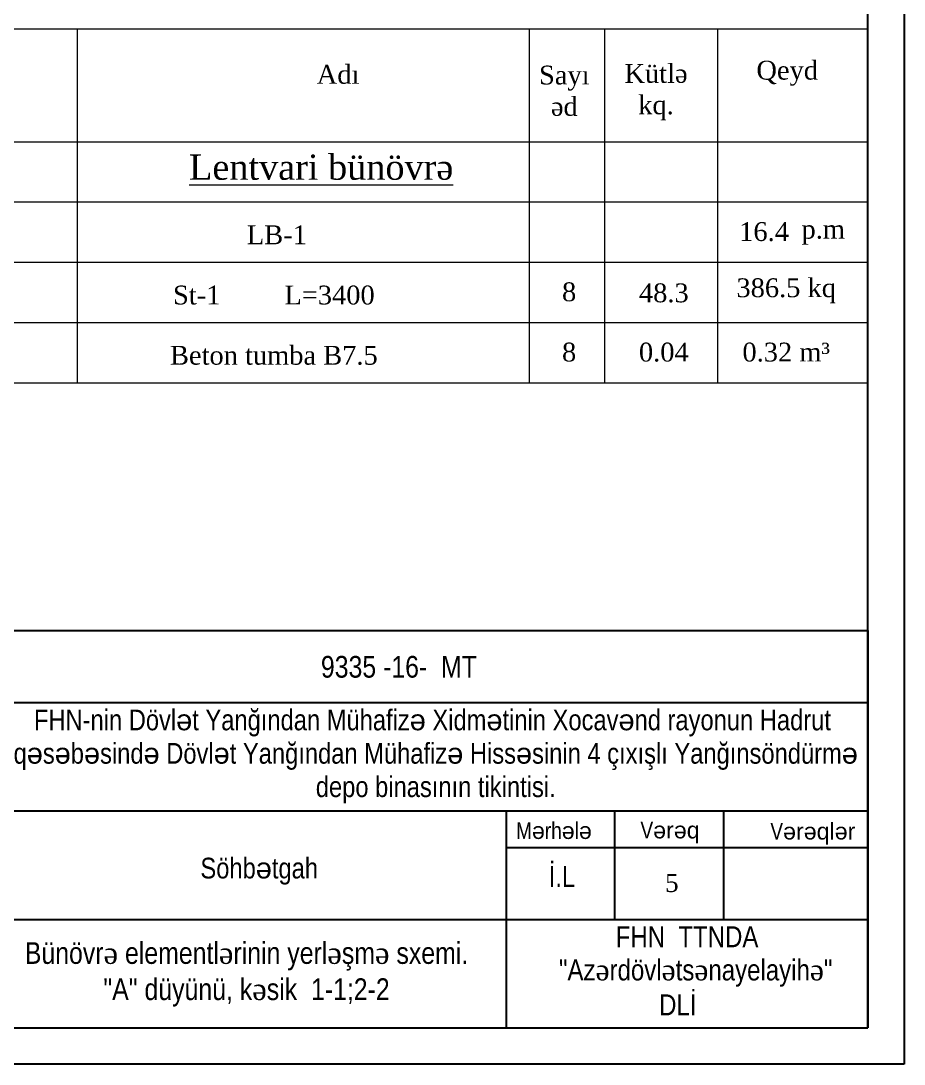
# Model space of a CAD drawing. Header units: millimetres. Extents: x 873544 to 1143527, y -837564 to -766512.
# Drawn here: x 1086702 to 1098918, y -794960 to -780533 of the extents above; entities that cross this region are included whole.
import ezdxf

# ---------------------------------------------------------------- set-up
doc = ezdxf.new("R2010")
doc.units = ezdxf.units.MM
for name, color, linetype, lineweight in [('0_Ном._пера__7', 7, 'Continuous', 60), ('stamp_Ном._пера__1', 7, 'Continuous', 5), ('Xarici razm.-1', 7, 'Continuous', 9), ('перегородка', 130, 'Continuous', 20), ('Х - диварлар.', 222, 'Continuous', 30)]:
    doc.layers.add(name, color=color, linetype=linetype, lineweight=lineweight)
doc.layers.add('Künc ştampının yazısı', color=7, linetype='Continuous')
doc.styles.add('style6', font='ARIALN.TTF', dxfattribs={"height": 300})
doc.styles.add('Times New  Roman', font='times.ttf')
doc.styles.add('Times New Roman', font='times.ttf', dxfattribs={"height": 300})

# ---------------------------------------------------------------- blocks, each defined once
blk = doc.blocks.new('dsdvvvf')
at = {"lineweight": 25}
for p, q in [((987093, -639584), (987093, -669340)), ((987093, -669340), (944974, -669340))]:
    blk.add_line(p, q, dxfattribs=at)
at = {"lineweight": 25, "ltscale": 15}
for p, q in [((986569, -668816), (986569, -640108)), ((947069, -668816), (986569, -668816))]:
    blk.add_line(p, q, dxfattribs=at)
at = {"color": 0, "lineweight": 25, "ltscale": 15}
for p, q in [((967186, -663055), (986569, -663055)), ((986569, -663055), (986569, -668816)), ((973996, -664099), (986569, -664099)), ((973996, -665670), (986569, -665670)), ((981330, -668816), (981330, -665665)), ((982897, -665677), (982897, -667242)), ((984473, -665673), (984473, -667242)), ((981330, -666199), (986569, -666199)), ((973996, -667242), (986569, -667242))]:
    blk.add_line(p, q, dxfattribs=at)
at = {"color": 0, "lineweight": 5, "ltscale": 15}
blk.add_line((986506, -666199), (981330, -666199), dxfattribs=at)
at = {"lineweight": 25, "attachment_point": 1, "style": 'style6'}
for s, insert, char_height, width in [('M{\\fArial|b0|i0|c0|p34;ə}rh{\\fArial|b0|i0|c0|p34;ə}l{\\fArial|b0|i0|c0|p34;ə}', (981468, -665836), 240.98, 7282.72), ('V{\\fArial|b0|i0|c0|p34;ə\\fArial|b0|i0|c238|p34;r\\fArial|b0|i0|c0|p34;ə\\fArial|b0|i0|c238|p34;q}', (983271, -665828), 240.98, 7282.72), ('V{\\fArial|b0|i0|c0|p34;ə\\fArial|b0|i0|c238|p34;r\\fArial|b0|i0|c0|p34;ə\\fArial|b0|i0|c238|p34;ql\\fArial|b0|i0|c0|p34;ə\\fArial|b0|i0|c238|p34;r}', (985154, -665844), 240.982, 7282.72), ('{\\fArial Narrow|b0|i0|c238|p34;İ.L\\fArial Narrow|b0|i0|c186|p34;      }', (981942, -666471), 300, 10584.41)]:
    blk.add_mtext(s, dxfattribs=dict(at, insert=insert, char_height=char_height, width=width))
at = {"color": 0, "insert": (976893, -666349), "char_height": 300, "attachment_point": 1, "style": 'style6'}
blk.add_mtext_dynamic_manual_height_columns('{\\fArial Narrow|b0|i0|c238|p34;Söhb\\fArial|b0|i0|c238|p34;ə\\fArial Narrow|b0|i0|c238|p34;tgah}', width=9709.14, gutter_width=1, heights=[0], dxfattribs=at)
at = {"color": 7, "ltscale": 15, "insert": (982525, -667342), "char_height": 303.85, "attachment_point": 1, "style": 'style6'}
blk.add_mtext('  {\\fArial Narrow|b0|i0|c238|p34;  FHN  TTNDA}', dxfattribs=at)
at = {"layer": '0_Ном._пера__7', "linetype": 'Continuous', "insert": (980256, -664881), "char_height": 300, "width": 13776.74, "attachment_point": 5, "line_spacing_factor": 0.967685, "style": 'style6'}
blk.add_mtext('{\\fArial Narrow|b0|i0|c238|p34;FHN-nin Dövl\\fArial|b0|i0|c238|p38;ə\\fArial Narrow|b0|i0|c238|p34;t Yanğından Mühafiz\\fArial|b0|i0|c238|p38;ə\\fArial Narrow|b0|i0|c238|p34; Xidm\\fArial|b0|i0|c238|p38;ə\\fArial Narrow|b0|i0|c238|p34;tinin} {\\fArial Narrow|b0|i0|c238|p34;Xocav\\fArial|b0|i0|c238|p38;ə\\fArial Narrow|b0|i0|c238|p34;nd rayonun Hadrut\\P q\\fArial|b0|i0|c238|p38;ə\\fArial Narrow|b0|i0|c238|p34;s\\fArial|b0|i0|c238|p38;ə\\fArial Narrow|b0|i0|c238|p34;b\\fArial|b0|i0|c238|p38;ə\\fArial Narrow|b0|i0|c238|p34;sind\\fArial|b0|i0|c238|p38;ə\\fArial Narrow|b0|i0|c238|p34; Dövl\\fArial|b0|i0|c238|p38;ə\\fArial Narrow|b0|i0|c238|p34;t Yanğından Mühafiz\\fArial|b0|i0|c238|p38;ə\\fArial Narrow|b0|i0|c238|p34; Hiss\\fArial|b0|i0|c238|p38;ə\\fArial Narrow|b0|i0|c238|p34;sinin 4 çıxışlı Yanğınsöndürm\\fArial|b0|i0|c238|p38;ə\\P\\fArial Narrow|b0|i0|c238|p34; depo binasının tikintisi}.', dxfattribs=at)
at = {"layer": 'stamp_Ном._пера__1', "linetype": 'Continuous', "insert": (979720, -663584), "char_height": 314.32, "attachment_point": 5, "style": 'style6'}
blk.add_mtext('\\A1; {\\fArial Narrow|b0|i0|c238|p34;9335} -1{\\fArial Narrow|b0|i0|c238|p34;6}-  MT', dxfattribs=at)
at = {"layer": 'перегородка', "color": 7, "ltscale": 15, "insert": (982090, -667823), "char_height": 303.846, "width": 10253.08, "attachment_point": 1, "style": 'style6'}
blk.add_mtext('"{\\fArial Narrow|b0|i0|c238|p34;Az\\fTimes New Roman|b0|i0|c238|p18;ə\\fArial Narrow|b0|i0|c238|p34;rdövl\\fTimes New Roman|b0|i0|c238|p18;ə\\fArial Narrow|b0|i0|c238|p34;ts\\fTimes New Roman|b0|i0|c238|p18;ə\\fArial Narrow|b0|i0|c238|p34;nayelayih\\fTimes New Roman|b0|i0|c238|p18;ə\\fArial Narrow|b0|i0|c238|p34;"\\P              } {\\fArial Narrow|b0|i0|c238|p34;DLİ}', dxfattribs=at)

msp = doc.modelspace()

# ---------------------------------------------------------------- linework, layer by layer
at = {"color": 0, "lineweight": 15}
for p, q in [((1079918.2, -780642.1), (1098418.2, -780642.1)), ((1087480.9, -780642.1), (1087480.9, -783870.9)), ((1093730.6, -780642.1), (1093730.6, -783870.9)), ((1094772.4, -780642.1), (1094772.4, -783870.9)), ((1096334.9, -780642.1), (1096334.9, -783870.9)), ((1087480.9, -781475.3), (1087480.9, -784704.2)), ((1093730.6, -781475.3), (1093730.6, -784704.2)), ((1094772.4, -781475.3), (1094772.4, -784704.2)), ((1096334.9, -781475.3), (1096334.9, -784704.2)), ((1079918.2, -782204.5), (1098418.2, -782204.5)), ((1087480.9, -782308.5), (1087480.9, -785537.4)), ((1093730.6, -782308.5), (1093730.6, -785537.4)), ((1094772.4, -782308.5), (1094772.4, -785537.4)), ((1096334.9, -782308.5), (1096334.9, -785537.4)), ((1079918.2, -783037.7), (1098418.2, -783037.7)), ((1079918.2, -783870.9), (1098418.2, -783870.9)), ((1079918.2, -784704.2), (1098418.2, -784704.2)), ((1079918.2, -785537.4), (1098418.2, -785537.4))]:
    msp.add_line(p, q, dxfattribs=at)

# ---------------------------------------------------------------- block references
at = {"layer": 'Xarici razm.-1', "color": 131, "xscale": 0.9542382500128979, "yscale": 0.9542382500128979, "zscale": 0.9542382500128979}
msp.add_blockref('dsdvvvf', (156996.3, -156250.4), dxfattribs=at)

# ---------------------------------------------------------------- texts
at = {"color": 0, "lineweight": 0, "char_height": 260.411, "width": 17201.182, "attachment_point": 2, "style": 'Times New  Roman'}
for s, insert in [('{\\fTimes New Roman|b0|i0|c238|p18;Kütlə \\Pkq.\\fTimes Roman AzLat|b0|i0|c204|p18;   }', (1095486.2, -781129.7)), ('{\\fTimes New Roman|b0|i0|c238|p18;           }Qeyd', (1096760.2, -781084.9)), ('{\\fTimes New Roman|b0|i0|c238|p18;                             Adı}', (1089663, -781142.5)), ('{\\fTimes New Roman|b0|i0|c238|p18;   Sayı}\\P{\\fTimes New Roman|b0|i0|c238|p18;   əd}', (1094070.5, -781151.9)), ('{\\fTimes New Roman|b0|i0|c238|p18;                 LB-1}', (1089406.7, -783360.8)), ('{\\fTimes New Roman|b0|i0|c238|p18;16.4}', (1096980.8, -783316.4)), ('{\\fTimes New Roman|b0|i0|c238|p18;p.m}', (1097799.4, -783283.7)), ('{\\fTimes New Roman|b0|i0|c238|p18;386.5 kq}', (1097286.9, -784093.4)), ('{\\fTimes New Roman|b0|i0|c238|p18;              St-1         L=3400}', (1089512.4, -784194)), ('{\\fTimes New Roman|b0|i0|c238|p18;8}', (1094284.4, -784149.7)), ('{\\fTimes New Roman|b0|i0|c238|p18;48.3}', (1095594.3, -784164)), ('{\\fTimes New Roman|b0|i0|c238|p18;8}', (1094284.4, -784982.9)), ('{\\fTimes New Roman|b0|i0|c238|p18;0.04}', (1095594.3, -784982.9)), ('{\\fTimes New Roman|b0|i0|c238|p18;0.32 m³}', (1097286.9, -784982.9)), ('{\\fTimes New Roman|b0|i0|c238|p18;              Beton tumba B7.5}', (1089512.4, -785027.2))]:
    msp.add_mtext(s, dxfattribs=dict(at, insert=insert))
at = {"color": 0, "lineweight": 9, "insert": (1089822.7, -793719.3), "char_height": 300, "attachment_point": 5, "style": 'style6'}
msp.add_mtext('\\A1;{\\fArial Narrow|b0|i0|c238|p34;Bünövr\\fTimes New Roman|b0|i0|c238|p18;ə\\fArial Narrow|b0|i0|c238|p34; }elementl{\\fTimes New Roman|b0|i0|c238|p18;ə\\fArial Narrow|b0|i0|c238|p34;rinin yerl\\fTimes New Roman|b0|i0|c238|p18;ə\\fArial Narrow|b0|i0|c238|p34;şm\\fTimes New Roman|b0|i0|c238|p18;ə\\fArial Narrow|b0|i0|c238|p34; sxemi.} {\\fArial Narrow|b0|i0|c238|p34;\\P"A" düyünü, k\\fTimes New Roman|b0|i0|c238|p18;ə\\fArial Narrow|b0|i0|c238|p34;sik} {\\fArial Narrow|b0|i0|c238|p34; 1-1;2-2}', dxfattribs=at)
at = {"layer": 'Künc ştampının yazısı', "insert": (1095657.8, -792456.7), "char_height": 250, "attachment_point": 5, "style": 'Times New  Roman'}
msp.add_mtext('{\\fTimes New Roman|b0|i0|c238|p18; }5', dxfattribs=at)
at = {"layer": 'Х - диварлар.', "color": 0, "lineweight": 13, "insert": (1089027.9, -782380.5), "char_height": 350, "width": 5933.42, "attachment_point": 1, "style": 'Times New Roman'}
msp.add_mtext('{\\fTimes New Roman|b0|i0|c238|p18;\\LLentvari bünövrə}', dxfattribs=at)

doc.saveas('drawing.dxf')
